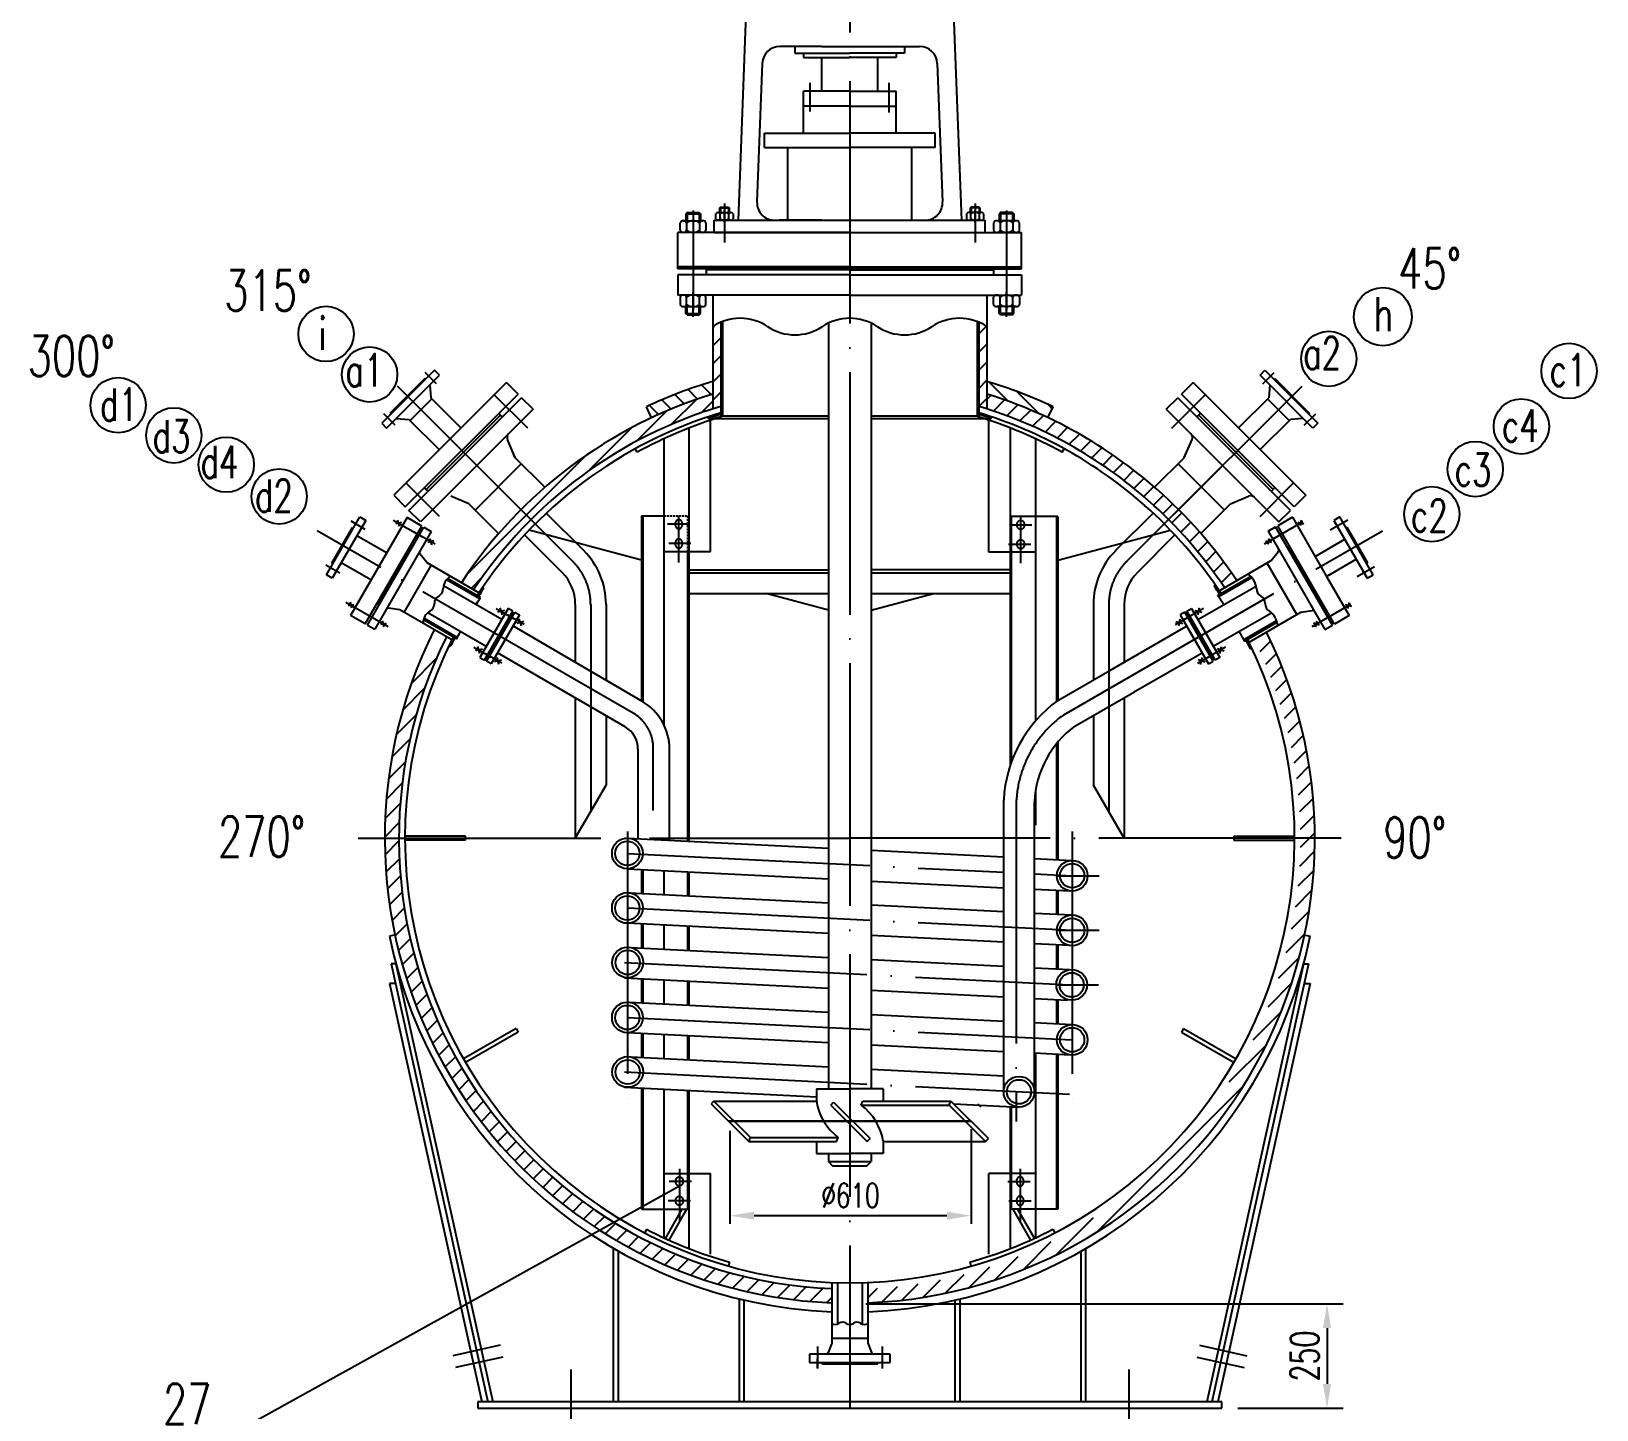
# Model space of a CAD drawing. Extents: x -54047 to 31317, y -2 to 11950.
# Drawn here: x -26199 to -22328, y 5764 to 9174 of the extents above; entities that cross this region are included whole.
import ezdxf

# ---------------------------------------------------------------- set-up
doc = ezdxf.new("R2010")
doc.units = 0
doc.header["$LTSCALE"] = 20
for name, pattern in [('DASHDOT-M', [36, 30, -3, 0, -3]), ('HIDDEN', [0.375, 0.25, -0.125]), ('HIDDEN-M', [7, 5, -2])]:
    doc.linetypes.add(name, pattern=pattern)
doc.layers.get('0').update_dxf_attribs({"linetype": 'CONTINUOUS'})
doc.styles.add('BIAOZHU', font='ROMANS.shx', dxfattribs={"width": 0.7, "bigfont": 'HLFSD.shx'})
doc.styles.add('HZ', font='ROMANS.shx', dxfattribs={"width": 0.7, "height": 60, "bigfont": 'HLFSD.shx'})
doc.styles.add('ROMANS', font='ROMANS', dxfattribs={"width": 0.7, "height": 60})
pattern_1 = [(45, (-37957, 27.11), (-22.45064, 22.45064), [])]
pattern_2 = [(45, (-36814.224, 0), (-22.45064, 22.45064), [])]

msp = doc.modelspace()

# ---------------------------------------------------------------- hatches: boundary and pattern name
at = {"linetype": 'Continuous'}
h = msp.add_hatch(dxfattribs=at)
h.set_pattern_fill('ANSI31', scale=10, style=0)
h.set_pattern_definition(pattern_1)
h.paths.add_polyline_path([(-24494.3, 8454.3, 0.046124), (-24514.3, 8443.6), (-24514.3, 8239.9, -0.004693), (-24494.3, 8246.1)])
h.paths.add_polyline_path([(-23856.3, 8246.1, -0.004693), (-23836.3, 8239.9), (-23836.3, 8443.6, 0.046124), (-23856.3, 8454.3)])
h = msp.add_hatch(dxfattribs=at)
h.set_pattern_fill('ANSI31', scale=10, angle=90, style=0)
h.set_pattern_definition([(135, (-37957, 27.11), (-22.45064, -22.45064), [])])
h.paths.add_polyline_path([(-24678.1, 8245.2), (-24665.3, 8218.1, -0.035248), (-24514.3, 8276.6), (-24514.3, 8308, 0.037209)])
h.paths.add_polyline_path([(-23685.3, 8218.1), (-23672.5, 8245.2, 0.037209), (-23836.3, 8308), (-23836.3, 8276.6, -0.035248)])
h = msp.add_hatch(dxfattribs=at)
h.set_pattern_fill('ANSI31', scale=10, style=0)
h.set_pattern_definition(pattern_2)
h.paths.add_polyline_path([(-24988.4, 7990.9), (-24963.7, 7966.2, -0.119675), (-24514.3, 8239.9), (-24514.3, 8276.6, 0.122134)])
h.paths.add_polyline_path([(-25136, 7809.9), (-25105.6, 7792.4, -0.050433), (-24963.7, 7966.2), (-24988.4, 7990.9, 0.050894)])
h = msp.add_hatch(dxfattribs=at)
h.set_pattern_fill('ANSI31', scale=10, style=0)
h.set_pattern_definition(pattern_2)
h.paths.add_polyline_path([(-23434.7, 8011.2, -0.014722), (-23386.9, 7966.2), (-23362.2, 7990.9, 0.016015), (-23415.9, 8041.3, 0.105912), (-23836.3, 8276.6), (-23836.3, 8239.9, -0.104768)])
h.paths.add_polyline_path([(-23362.2, 7990.9), (-23386.9, 7966.2, -0.048979), (-23248.6, 7797.7), (-23218.2, 7815.3, 0.049485)])
h = msp.add_hatch(dxfattribs=at)
h.set_pattern_fill('ANSI31', scale=10, style=0)
h.set_pattern_definition(pattern_1)
h.paths.add_polyline_path([(-23144.6, 7687.8), (-23175, 7670.3, -0.114891), (-23060.3, 7177.7), (-23025.3, 7177.7, 0.115401)])
h = msp.add_hatch(dxfattribs=at)
h.set_pattern_fill('ANSI31', scale=10, style=0)
h.set_pattern_definition(pattern_1)
h.paths.add_polyline_path([(-24219.8, 6028.6), (-24219.8, 6063.6, -0.402569), (-25290.3, 7177.7), (-25325.3, 7177.7, 0.402922)])
h = msp.add_hatch(dxfattribs=at)
h.set_pattern_fill('ANSI31', scale=10, style=0)
h.set_pattern_definition(pattern_1)
h.paths.add_polyline_path([(-23025.3, 7177.7), (-23060.3, 7177.7, -0.402569), (-24130.8, 6063.6), (-24130.8, 6028.6, 0.402922)])

# ---------------------------------------------------------------- linework, layer by layer
at = {"color": 1, "linetype": 'DASHDOT-M'}
for p, q in [((-24175.4, 11211.2), (-24175.4, 5767.7)), ((-24274.2, 9046.5), (-24274.2, 8975.8)), ((-24078.8, 9046.5), (-24078.8, 8972.9)), ((-24562.8, 8730.9), (-24562.8, 8669.5)), ((-24562.8, 8720.7), (-24562.8, 8484.2)), ((-24485.3, 8748.2), (-24485.3, 8651.4)), ((-24485.3, 8702.2), (-24485.3, 8730.7)), ((-23865.3, 8748.2), (-23865.3, 8651.4)), ((-23865.3, 8702.2), (-23865.3, 8730.7)), ((-23787.8, 8730.9), (-23787.8, 8669.5)), ((-23787.8, 8720.7), (-23787.8, 8484.2)), ((-23787.8, 8680.5), (-23787.8, 8484.2)), ((-24562.8, 8467.5), (-24562.8, 8528.9)), ((-23787.8, 8467.5), (-23787.8, 8528.9)), ((-25197.1, 8302.1), (-25225.4, 8330.4)), ((-23153.8, 8302.1), (-23125.5, 8330.4)), ((-24940.2, 7942.4), (-25294.1, 8296.4)), ((-23410.7, 7942.4), (-23056.8, 8296.4)), ((-24971.7, 8192.3), (-25054.5, 8275.1)), ((-23379.2, 8192.3), (-23296.3, 8275.1)), ((-25299.6, 8199.6), (-25327.9, 8227.9)), ((-23051.2, 8199.6), (-23023, 8227.9)), ((-24860, 7862.4), (-25094.5, 8097)), ((-23490.9, 7862.4), (-23256.4, 8097)), ((-25190.2, 7973.9), (-25273, 8056.7)), ((-23160.7, 7973.9), (-23077.8, 8056.7)), ((-24598.2, 7859.7), (-24598.2, 7975.7)), ((-24711.2, 7487.2), (-25492.7, 7938.4)), ((-25373.8, 7941.9), (-25408.4, 7961.9)), ((-25304.2, 7964.8), (-25232.1, 7923.2)), ((-24570.7, 7954.7), (-24625.7, 7954.7)), ((-23780.1, 7953.1), (-23725.1, 7953.1)), ((-23752.6, 7858), (-23752.6, 7974.1)), ((-23646.1, 7483.3), (-22857.9, 7938.3)), ((-23150.1, 7905.8), (-23053.9, 7961.3)), ((-22987.2, 7940.6), (-22943.9, 7965.6)), ((-25200.9, 7905.2), (-25252.9, 7935.2)), ((-24568.2, 7906.7), (-24623.2, 7906.7)), ((-23782.6, 7905.1), (-23727.6, 7905.1)), ((-25436.3, 7833.6), (-25470.9, 7853.6)), ((-22920.6, 7825.3), (-22877.3, 7850.3)), ((-25421.4, 7761.8), (-25316.5, 7701.3)), ((-25049.8, 7746.1), (-25006.9, 7721.4)), ((-24816.1, 7756.4), (-24816.1, 7243.5)), ((-23534.8, 7756.4), (-23534.8, 7243.5)), ((-23300.8, 7746.1), (-23343.7, 7721.3)), ((-23032.2, 7701.5), (-22936, 7757.1)), ((-24980.8, 7706.2), (-25020.8, 7729.4)), ((-23369.9, 7706.2), (-23329.9, 7729.3)), ((-25104.8, 7650.9), (-25061.9, 7626.1)), ((-25035.7, 7611), (-25075.8, 7634.1)), ((-23314.9, 7611), (-23274.9, 7634.1)), ((-23245.8, 7650.9), (-23288.7, 7626.1)), ((-24661.2, 7246.3), (-24661.2, 7400.6)), ((-23763.5, 7270.2), (-23763.5, 6476.8)), ((-25391, 7177.7), (-24175.3, 7177.7)), ((-24725.3, 7194.8), (-24725.3, 6505.9)), ((-22959.7, 7177.7), (-24175.3, 7177.7)), ((-23625.3, 7194.8), (-23625.3, 6505.9)), ((-24725.3, 7140.3), (-23794.6, 7093.5)), ((-23718.7, 7089.7), (-23625.3, 7085)), ((-23665.3, 7085), (-23558.9, 7085)), ((-24725.3, 7005.3), (-23625.3, 6950)), ((-23665.3, 6950), (-23558.9, 6950)), ((-24732.1, 6870.5), (-23632.1, 6815.1)), ((-23666.5, 6815.1), (-23560.1, 6815.1)), ((-24725.3, 6734.4), (-23625.3, 6679.1)), ((-24732.1, 6599.6), (-23632.1, 6544.3)), ((-23875.3, 6477.7), (-24475.3, 6477.7)), ((-24475.3, 6477.7), (-23875.3, 6477.7)), ((-24596.8, 6359.9), (-24596.8, 6230.1)), ((-23754.1, 6359.9), (-23754.1, 6230.1)), ((-24566.8, 6328.9), (-24621.8, 6328.9)), ((-23784.1, 6328.9), (-23729.1, 6328.9)), ((-24569.3, 6280.9), (-24624.3, 6280.9)), ((-23781.6, 6280.9), (-23726.6, 6280.9)), ((-25039.8, 5923.6), (-25156.9, 5897.7)), ((-23310.8, 5923.6), (-23193.7, 5897.7)), ((-25033.3, 5894.3), (-25150.5, 5868.4)), ((-24255.3, 5920.4), (-24255.3, 5865.7)), ((-24255.3, 5867.1), (-24255.3, 5889.7)), ((-24095.3, 5920.4), (-24095.3, 5865.7)), ((-23317.3, 5894.3), (-23200.1, 5868.4)), ((-24865.3, 5863.7), (-24865.3, 5703.7)), ((-23485.3, 5863.7), (-23485.3, 5703.7))]:
    msp.add_line(p, q, dxfattribs=at)
at = {"color": 4, "linetype": 'Continuous'}
for p, q in [((-24394.6, 10207.6), (-24451.4, 8706.7)), ((-23956, 10207.6), (-23899.2, 8706.7)), ((-24244.5, 9136.7), (-24348.1, 9136.7)), ((-24244.5, 9136.7), (-24330, 9136.7)), ((-24310.9, 9136.7), (-24310.9, 9120)), ((-24244.5, 9136.7), (-24020.6, 9136.7)), ((-24244.5, 9136.7), (-24029.2, 9136.7)), ((-24244.5, 9136.7), (-24002.5, 9136.7)), ((-24106.1, 9136.7), (-24029.2, 9136.7)), ((-24106.1, 9136.7), (-24029.2, 9136.7)), ((-24039.8, 9136.7), (-24039.8, 9120)), ((-24310.9, 9120), (-24175.3, 9120)), ((-24289.6, 9120), (-24289.6, 9109.4)), ((-24289.6, 9109.4), (-24175.3, 9109.4)), ((-24244.5, 9025.7), (-24244.5, 9109.4)), ((-24039.8, 9120), (-24175.3, 9120)), ((-24061, 9109.4), (-24175.3, 9109.4)), ((-24106.1, 9025.7), (-24106.1, 9109.4)), ((-24061, 9120), (-24061, 9109.4)), ((-24391.8, 9094.7), (-24404.8, 8752.1)), ((-23958.8, 9094.7), (-23945.9, 8752.1)), ((-24175.3, 9025.7), (-24289.9, 9025.7)), ((-24289.9, 8921.7), (-24289.9, 9025.7)), ((-24175.3, 9025.7), (-24060.7, 9025.7)), ((-24060.7, 8921.7), (-24060.7, 9025.7)), ((-24175.3, 8988.9), (-24289.9, 8988.9)), ((-24175.3, 8988.9), (-24060.7, 8988.9)), ((-24386.5, 8921.7), (-24175.3, 8921.7)), ((-24386.5, 8886.3), (-24386.5, 8921.7)), ((-23964.1, 8921.7), (-24175.3, 8921.7)), ((-23964.1, 8886.3), (-23964.1, 8921.7)), ((-24386.5, 8886.3), (-24175.3, 8886.3)), ((-24328.8, 8706.7), (-24328.8, 8886.3)), ((-23964.1, 8886.3), (-24175.3, 8886.3)), ((-24021.8, 8706.7), (-24021.8, 8886.3)), ((-24577.8, 8725.5), (-24580.8, 8722.5)), ((-24580.8, 8722.5), (-24580.8, 8705.5)), ((-24580.8, 8722.5), (-24544.8, 8722.5)), ((-24577.8, 8725.5), (-24547.8, 8725.5)), ((-24547.8, 8725.5), (-24544.8, 8722.5)), ((-24544.8, 8722.5), (-24544.8, 8705.5)), ((-24506.5, 8710.4), (-24506.5, 8722.2)), ((-24501.5, 8725.9), (-24469.1, 8725.9)), ((-24495.3, 8739.2), (-24497.3, 8737.2)), ((-24497.3, 8737.2), (-24473.3, 8737.2)), ((-24497.3, 8737.2), (-24497.3, 8725.9)), ((-24495.9, 8710.4), (-24495.9, 8722.2)), ((-24495.3, 8739.2), (-24475.3, 8739.2)), ((-24475.3, 8739.2), (-24473.3, 8737.2)), ((-24474.7, 8710.4), (-24474.7, 8722.2)), ((-24473.3, 8737.2), (-24473.3, 8725.9)), ((-24464.1, 8722.2), (-24464.1, 8710.4)), ((-23886.5, 8722.2), (-23886.5, 8710.4)), ((-23849.1, 8725.9), (-23881.5, 8725.9)), ((-23875.3, 8739.2), (-23877.3, 8737.2)), ((-23877.3, 8737.2), (-23877.3, 8725.9)), ((-23853.3, 8737.2), (-23877.3, 8737.2)), ((-23875.9, 8710.4), (-23875.9, 8722.2)), ((-23855.3, 8739.2), (-23875.3, 8739.2)), ((-23855.3, 8739.2), (-23853.3, 8737.2)), ((-23854.7, 8710.4), (-23854.7, 8722.2)), ((-23853.3, 8737.2), (-23853.3, 8725.9)), ((-23844.1, 8710.4), (-23844.1, 8722.2)), ((-23802.8, 8725.5), (-23805.8, 8722.5)), ((-23769.8, 8722.5), (-23805.8, 8722.5)), ((-23805.8, 8722.5), (-23805.8, 8705.5)), ((-23772.8, 8725.5), (-23802.8, 8725.5)), ((-23772.8, 8725.5), (-23769.8, 8722.5)), ((-23769.8, 8722.5), (-23769.8, 8705.5)), ((-24175.3, 8676.7), (-24600.3, 8676.7)), ((-24600.3, 8586.7), (-24600.3, 8676.7)), ((-24594.7, 8682.2), (-24594.7, 8700)), ((-24587.1, 8705.5), (-24538.5, 8705.5)), ((-24538.5, 8676.7), (-24587.1, 8676.7)), ((-24578.7, 8700), (-24578.7, 8682.2)), ((-24546.9, 8700), (-24546.9, 8682.2)), ((-24530.9, 8700), (-24530.9, 8682.2)), ((-24510.3, 8706.7), (-23840.3, 8706.7)), ((-24510.3, 8676.7), (-24510.3, 8706.7)), ((-24510.3, 8676.7), (-23840.3, 8676.7)), ((-24469.1, 8706.7), (-24501.5, 8706.7)), ((-24244.5, 8706.7), (-24350.2, 8706.7)), ((-24175.3, 8676.7), (-23750.3, 8676.7)), ((-23881.5, 8706.7), (-23849.1, 8706.7)), ((-23840.3, 8676.7), (-23840.3, 8706.7)), ((-23819.7, 8700), (-23819.7, 8682.2)), ((-23763.5, 8705.5), (-23812.1, 8705.5)), ((-23812.1, 8676.7), (-23763.5, 8676.7)), ((-23803.7, 8700), (-23803.7, 8682.2)), ((-23771.9, 8700), (-23771.9, 8682.2)), ((-23755.9, 8682.2), (-23755.9, 8700)), ((-23750.3, 8586.7), (-23750.3, 8676.7)), ((-24175.3, 8591.7), (-24600.3, 8591.7)), ((-24175.3, 8586.7), (-24600.3, 8586.7)), ((-24175.3, 8571.7), (-24600.3, 8571.7)), ((-24600.3, 8571.7), (-24600.3, 8521.7)), ((-24175.3, 8583.7), (-24530.3, 8583.7)), ((-24530.3, 8583.7), (-24530.3, 8571.7)), ((-24525.3, 8586.7), (-24525.3, 8583.7)), ((-24175.3, 8591.7), (-23750.3, 8591.7)), ((-24175.3, 8586.7), (-23750.3, 8586.7)), ((-24175.3, 8583.7), (-23820.3, 8583.7)), ((-24175.3, 8571.7), (-23750.3, 8571.7)), ((-23825.3, 8586.7), (-23825.3, 8583.7)), ((-23820.3, 8583.7), (-23820.3, 8571.7)), ((-23750.3, 8571.7), (-23750.3, 8521.7)), ((-24175.3, 8521.7), (-24600.3, 8521.7)), ((-24538.5, 8521.7), (-24587.1, 8521.7)), ((-24514.3, 8521.7), (-24514.3, 8239.9)), ((-24175.3, 8521.7), (-23750.3, 8521.7)), ((-23836.3, 8521.7), (-23836.3, 8239.9)), ((-23812.1, 8521.7), (-23763.5, 8521.7)), ((-24594.7, 8516.2), (-24594.7, 8498.4)), ((-24587.1, 8492.9), (-24538.5, 8492.9)), ((-24580.8, 8475.9), (-24580.8, 8492.9)), ((-24578.7, 8498.4), (-24578.7, 8516.2)), ((-24546.9, 8498.4), (-24546.9, 8516.2)), ((-24544.8, 8475.9), (-24544.8, 8492.9)), ((-24530.9, 8498.4), (-24530.9, 8516.2)), ((-23819.7, 8498.4), (-23819.7, 8516.2)), ((-23763.5, 8492.9), (-23812.1, 8492.9)), ((-23805.8, 8475.9), (-23805.8, 8492.9)), ((-23803.7, 8498.4), (-23803.7, 8516.2)), ((-23771.9, 8498.4), (-23771.9, 8516.2)), ((-23769.8, 8475.9), (-23769.8, 8492.9)), ((-23755.9, 8516.2), (-23755.9, 8498.4)), ((-24577.8, 8472.9), (-24580.8, 8475.9)), ((-24580.8, 8475.9), (-24544.8, 8475.9)), ((-24577.8, 8472.9), (-24547.8, 8472.9)), ((-24547.8, 8472.9), (-24544.8, 8475.9)), ((-24494.3, 8454.3), (-24494.3, 8222.1)), ((-24490.3, 8455.9), (-24490.3, 8222.1)), ((-24227.8, 8452.2), (-24227.8, 6557.7)), ((-24122.8, 8452.2), (-24122.8, 7167.7)), ((-23860.3, 8455.9), (-23860.3, 8223.3)), ((-23856.3, 8454.3), (-23856.3, 8222.1)), ((-23769.8, 8475.9), (-23805.8, 8475.9)), ((-23802.8, 8472.9), (-23805.8, 8475.9)), ((-23772.8, 8472.9), (-23802.8, 8472.9)), ((-23772.8, 8472.9), (-23769.8, 8475.9)), ((-25202.1, 8335.4), (-25332.9, 8204.5)), ((-25320.8, 8192.5), (-25190, 8323.3)), ((-25190, 8323.3), (-25202.1, 8335.4)), ((-23160.8, 8323.3), (-23148.8, 8335.4)), ((-23030, 8192.5), (-23160.8, 8323.3)), ((-23148.8, 8335.4), (-23018, 8204.5)), ((-25226.4, 8315.2), (-25312.7, 8228.9)), ((-25024.4, 8305.3), (-25303.2, 8026.6)), ((-25224.3, 8313.1), (-25226.4, 8315.2)), ((-25214, 8299.4), (-25211.5, 8267.7)), ((-25024.4, 8305.3), (-24995.8, 8276.7)), ((-23326.4, 8305.3), (-23355, 8276.7)), ((-23326.4, 8305.3), (-23047.7, 8026.6)), ((-23136.9, 8299.4), (-23139.4, 8267.7)), ((-23126.6, 8313.1), (-23124.4, 8315.2)), ((-23124.4, 8315.2), (-23038.2, 8228.9)), ((-25274.5, 7998), (-24995.8, 8276.7)), ((-25265.5, 7988.9), (-24986.9, 8267.6)), ((-25262.3, 8211.1), (-25208.6, 8264.8)), ((-25136.8, 8193), (-25211.5, 8267.7)), ((-24958.3, 8238.9), (-24986.9, 8267.6)), ((-23392.6, 8238.9), (-23364, 8267.6)), ((-23085.4, 7988.9), (-23364, 8267.6)), ((-23076.3, 7998), (-23355, 8276.7)), ((-23214.1, 8193), (-23139.4, 8267.7)), ((-23088.5, 8211.1), (-23142.3, 8264.8)), ((-25312.7, 8228.9), (-25310.6, 8226.8)), ((-25296.9, 8216.5), (-25265.2, 8213.9)), ((-25190.7, 8139.1), (-25265.4, 8213.7)), ((-24958.3, 8238.9), (-25236.9, 7960.3)), ((-25222.6, 8040.9), (-25038.8, 8224.6)), ((-25222.6, 8040.9), (-25038.8, 8224.6)), ((-25043.3, 8229.2), (-25038.7, 8224.7)), ((-25034.2, 8220.2), (-25038.7, 8224.7)), ((-24665.3, 8218.1), (-24678.1, 8245.2)), ((-24524.9, 8216.5), (-24526.1, 8220.3)), ((-24524.9, 8216.5), (-24227.8, 8216.5)), ((-24519.8, 7886.9), (-24519.8, 8211.8)), ((-24227.8, 8222.1), (-24494.3, 8222.1)), ((-23856.3, 8222.1), (-24122.8, 8222.1)), ((-24122.8, 8216.5), (-23825.8, 8216.5)), ((-23831.1, 7885.2), (-23831.1, 8217.4)), ((-23825.8, 8216.5), (-23824.5, 8220.3)), ((-23685.3, 8218.1), (-23672.5, 8245.2)), ((-23392.6, 8238.9), (-23114, 7960.3)), ((-23316.7, 8220.2), (-23312.1, 8224.7)), ((-23307.6, 8229.2), (-23312.1, 8224.7)), ((-23128.3, 8040.9), (-23312, 8224.6)), ((-23128.3, 8040.9), (-23312, 8224.6)), ((-23160.2, 8139.1), (-23085.5, 8213.7)), ((-23054, 8216.5), (-23085.7, 8213.9)), ((-23038.2, 8228.9), (-23040.3, 8226.8)), ((-25332.9, 8204.5), (-25320.8, 8192.5)), ((-24572.9, 7170.6), (-24572.9, 8192.6)), ((-23778, 7360), (-23778, 8193.1)), ((-23018, 8204.5), (-23030, 8192.5)), ((-25002.7, 8119.3), (-25021.9, 8164)), ((-25002.7, 8119.2), (-25021.9, 8164)), ((-24635, 8166), (-24635, 7458.2)), ((-23715.9, 8166), (-23715.9, 7468.3)), ((-23348.2, 8119.3), (-23329, 8164)), ((-23348.2, 8119.2), (-23329, 8164)), ((-25102.1, 7989.7), (-24987.6, 8104.1)), ((-24929.4, 8046), (-25002.6, 8119.2)), ((-23421.4, 8046.1), (-23348.3, 8119.2)), ((-23248.8, 7989.7), (-23363.3, 8104.1)), ((-25303.2, 8026.6), (-25274.5, 7998)), ((-25227.1, 8045.4), (-25222.6, 8040.9)), ((-25218.1, 8036.4), (-25222.6, 8040.9)), ((-25117.2, 8004.7), (-25161.9, 8023.9)), ((-23233.7, 8004.7), (-23189, 8023.9)), ((-23132.8, 8036.4), (-23128.3, 8040.9)), ((-23123.8, 8045.4), (-23128.3, 8040.9)), ((-23047.7, 8026.6), (-23076.3, 7998)), ((-25236.9, 7960.3), (-25265.5, 7988.9)), ((-25043.9, 7931.4), (-25117.2, 8004.7)), ((-24833.1, 7889.3), (-24925.9, 7982.1)), ((-24690.1, 7975.7), (-24690.1, 7517.4)), ((-24687.1, 7975.7), (-24687.1, 7515.6)), ((-23517.8, 7889.3), (-23425, 7982.1)), ((-23306.9, 7931.6), (-23233.7, 8004.7)), ((-23114, 7960.3), (-23085.4, 7988.9)), ((-25469.7, 7829.8), (-25387.2, 7972.7)), ((-25456.5, 7858.6), (-25405.5, 7946.9)), ((-25372.5, 7964.2), (-25455, 7821.3)), ((-25270.3, 7971.2), (-25410, 7729.2)), ((-25405.5, 7946.9), (-25402.9, 7945.4)), ((-25387.2, 7972.7), (-25372.5, 7964.2)), ((-25373.6, 7708.2), (-25233.9, 7950.2)), ((-25368.4, 7705.2), (-25228.7, 7947.2)), ((-25210.5, 7936.7), (-25350.2, 7694.7)), ((-25284, 7959.3), (-25298.5, 7955.4)), ((-25291.2, 7957.3), (-25293.2, 7964.5)), ((-25291.2, 7957.3), (-25289.3, 7950.2)), ((-25233.9, 7950.2), (-25270.3, 7971.2)), ((-25228.7, 7947.2), (-25210.5, 7936.7)), ((-24690.1, 7865.6), (-24968.2, 7940.2)), ((-23775, 7368.4), (-23775, 7974.1)), ((-23663.8, 7974.1), (-23663.8, 7516.5)), ((-23660.8, 7974.1), (-23660.8, 7518.7)), ((-23660.8, 7865.6), (-23382.4, 7940.2)), ((-23140.5, 7937.3), (-23122.3, 7947.8)), ((-23140.5, 7937.3), (-23000.1, 7694.1)), ((-22981.9, 7704.6), (-23122.3, 7947.8)), ((-23080.7, 7971.8), (-23117.1, 7950.8)), ((-22976.7, 7707.6), (-23117.1, 7950.8)), ((-23080.7, 7971.8), (-22996.3, 7825.5)), ((-23067, 7959.9), (-23052.5, 7956)), ((-23059.8, 7958), (-23061.7, 7950.8)), ((-23059.8, 7958), (-23057.8, 7965.1)), ((-22963.4, 7972.7), (-22978.2, 7964.2)), ((-22978.2, 7964.2), (-22895.7, 7821.3)), ((-22880.9, 7829.8), (-22963.4, 7972.7)), ((-22945.1, 7946.9), (-22947.7, 7945.4)), ((-22894.1, 7858.5), (-22945.1, 7946.9)), ((-25320.9, 7883.6), (-25394.5, 7926.1)), ((-25341.6, 7757.6), (-25260.6, 7897.9)), ((-25341.6, 7757.6), (-25260.6, 7897.9)), ((-25260.6, 7897.9), (-25263.2, 7899.4)), ((-25260.6, 7897.9), (-25258, 7896.4)), ((-25204.1, 7913.2), (-25218.6, 7909.2)), ((-25211.4, 7911.2), (-25213.3, 7918.4)), ((-25211.4, 7911.2), (-25209.4, 7904)), ((-24886.9, 7835.6), (-24979.7, 7928.3)), ((-23464, 7835.6), (-23371.2, 7928.3)), ((-23146.9, 7913.8), (-23132.4, 7909.9)), ((-23139.6, 7911.8), (-23141.6, 7904.7)), ((-23139.6, 7911.8), (-23137.7, 7919)), ((-23090, 7897.9), (-23092.6, 7896.4)), ((-23090, 7897.9), (-23087.4, 7899.4)), ((-23009, 7757.6), (-23090, 7897.9)), ((-23009, 7757.6), (-23090, 7897.9)), ((-23024.8, 7874.9), (-22951.2, 7917.4)), ((-25359.4, 7816.9), (-25433, 7859.4)), ((-25220.8, 7858.9), (-25238.3, 7881.1)), ((-25092.6, 7784.8), (-25220.8, 7858.9)), ((-24635, 7886.9), (-24519.8, 7886.9)), ((-24575.9, 7170.8), (-24575.9, 7886.9)), ((-23715.9, 7885.2), (-23831.1, 7885.2)), ((-23261.6, 7790.2), (-23133.1, 7864.5)), ((-23133.1, 7864.5), (-23115.6, 7886.7)), ((-22996.3, 7825.5), (-22922.7, 7868)), ((-25455, 7821.3), (-25469.7, 7829.8)), ((-25453.9, 7857.1), (-25456.5, 7858.6)), ((-25277.5, 7736.6), (-25210.4, 7852.9)), ((-25088.9, 7773.5), (-25169.9, 7820.3)), ((-24572.9, 7834.2), (-24575.9, 7835)), ((-24572.9, 7842.2), (-24227.8, 7842.2)), ((-24572.9, 7834.2), (-24227.8, 7834.2)), ((-23778, 7842.2), (-24123.1, 7842.2)), ((-24122.8, 7834.2), (-23778, 7834.2)), ((-23265, 7779), (-23183.9, 7825.9)), ((-23262.9, 7775.7), (-23181.2, 7822.8)), ((-23069.9, 7731), (-23143.5, 7858.5)), ((-22996.3, 7825.5), (-22940.3, 7728.6)), ((-22896.7, 7857), (-22894.1, 7858.5)), ((-22895.7, 7821.3), (-22880.9, 7829.8)), ((-25035.9, 7719.1), (-25179.9, 7802.2)), ((-25091, 7770.1), (-25172.6, 7817.2)), ((-25079.9, 7796.4), (-25084, 7799.2)), ((-24575.9, 7783.1), (-24227.8, 7783.1)), ((-24227.8, 7741.8), (-24382, 7783.1)), ((-24122.8, 7741.8), (-23968.6, 7783.1)), ((-24122.8, 7783.1), (-23778, 7783.1)), ((-23314.4, 7718.6), (-23170.7, 7801.6)), ((-23274, 7802), (-23269.8, 7804.8)), ((-25408.4, 7754.4), (-25415.6, 7752.5)), ((-25406.5, 7747.1), (-25410.3, 7761.6)), ((-25408.4, 7754.4), (-25401.2, 7756.2)), ((-25339, 7756.1), (-25344.2, 7759.1)), ((-25287.9, 7742.6), (-25315.9, 7746.6)), ((-25159.7, 7668.6), (-25287.9, 7742.6)), ((-25020.2, 7746.3), (-25090.2, 7625.1)), ((-25037.6, 7739.1), (-25039.9, 7747.7)), ((-25008.9, 7739.8), (-25020.2, 7746.3)), ((-24854.1, 7756.4), (-24854.1, 7613.1)), ((-24778.1, 7756.4), (-24778.1, 7568.8)), ((-23572.8, 7756.4), (-23572.8, 7569.5)), ((-23496.8, 7756.4), (-23496.8, 7613.3)), ((-23341.7, 7739.8), (-23330.4, 7746.3)), ((-23330.4, 7746.3), (-23260.4, 7625.1)), ((-23313, 7739.1), (-23310.7, 7747.7)), ((-23011.6, 7756.1), (-23006.4, 7759.1)), ((-22941.8, 7753.7), (-22949, 7755.6)), ((-22943.7, 7746.5), (-22939.9, 7761)), ((-22941.8, 7753.7), (-22934.6, 7751.8)), ((-25373.6, 7708.2), (-25410, 7729.2)), ((-25368.4, 7705.2), (-25350.2, 7694.7)), ((-25328.6, 7708.2), (-25335.8, 7706.3)), ((-25326.7, 7701), (-25330.5, 7715.5)), ((-25328.6, 7708.2), (-25321.4, 7710.1)), ((-25148, 7671), (-25229.6, 7718.1)), ((-25146.1, 7674.6), (-25228.4, 7722.1)), ((-25074.4, 7652.4), (-25219, 7735.8)), ((-25078.9, 7618.6), (-25008.9, 7739.8)), ((-25073.7, 7615.6), (-25003.7, 7736.8)), ((-25063.8, 7638.8), (-25018.8, 7716.7)), ((-25063.8, 7638.8), (-25018.8, 7716.7)), ((-24992.5, 7730.3), (-25062.5, 7609.1)), ((-25028.9, 7741.4), (-25046.3, 7736.7)), ((-25037.6, 7739.1), (-25035.3, 7730.5)), ((-25018.8, 7716.7), (-25021.4, 7718.2)), ((-25018.8, 7716.7), (-25016.2, 7715.2)), ((-25003.7, 7736.8), (-24992.5, 7730.3)), ((-24981.6, 7714.1), (-24999, 7709.4)), ((-24990.3, 7711.7), (-24992.6, 7720.4)), ((-24990.3, 7711.7), (-24988, 7703.1)), ((-23369, 7714.1), (-23351.6, 7709.4)), ((-23360.3, 7711.7), (-23362.6, 7703.1)), ((-23360.3, 7711.7), (-23358, 7720.4)), ((-23346.9, 7736.8), (-23358.2, 7730.3)), ((-23358.2, 7730.3), (-23288.2, 7609.1)), ((-23276.9, 7615.6), (-23346.9, 7736.8)), ((-23271.7, 7618.6), (-23341.7, 7739.8)), ((-23331.8, 7716.7), (-23334.4, 7715.2)), ((-23331.8, 7716.7), (-23329.2, 7718.2)), ((-23286.8, 7638.7), (-23331.8, 7716.7)), ((-23286.8, 7638.7), (-23331.8, 7716.7)), ((-23321.7, 7741.4), (-23304.3, 7736.7)), ((-23313, 7739.1), (-23315.3, 7730.4)), ((-23276.4, 7652.8), (-23132.7, 7735.8)), ((-23201.3, 7669), (-23119.6, 7716.1)), ((-23199.4, 7665.4), (-23118.3, 7712.2)), ((-23188, 7662.7), (-23059.5, 7737)), ((-23059.5, 7737), (-23031.5, 7741)), ((-23021.7, 7707.6), (-23028.9, 7709.5)), ((-23023.6, 7700.3), (-23019.8, 7714.8)), ((-23021.7, 7707.6), (-23014.5, 7705.7)), ((-23000.1, 7694.1), (-22981.9, 7704.6)), ((-22940.3, 7728.6), (-22976.7, 7707.6)), ((-24689.6, 7517.1), (-25008.2, 7703.1)), ((-23532.3, 7592.8), (-23342.2, 7702.6)), ((-25163.4, 7651.7), (-25167.9, 7653.9)), ((-25092.6, 7643.8), (-25101.2, 7641.5)), ((-25090.3, 7635.1), (-25094.9, 7652.5)), ((-25092.6, 7643.8), (-25084, 7646.1)), ((-25066.4, 7640.3), (-25063.8, 7638.8)), ((-25061.2, 7637.3), (-25063.8, 7638.8)), ((-24731.1, 7453.5), (-25046.7, 7636.4)), ((-23473.8, 7538.8), (-23304.2, 7636.8)), ((-23289.4, 7637.2), (-23286.8, 7638.7)), ((-23284.2, 7640.2), (-23286.8, 7638.7)), ((-23258, 7643.8), (-23266.7, 7646.1)), ((-23260.4, 7635.1), (-23255.7, 7652.5)), ((-23258, 7643.8), (-23249.4, 7641.5)), ((-23184, 7646.1), (-23179.5, 7648.3)), ((-25090.2, 7625.1), (-25078.9, 7618.6)), ((-25062.5, 7609.1), (-25073.7, 7615.6)), ((-25045.3, 7616.5), (-25053.9, 7614.2)), ((-25042.9, 7607.8), (-25047.6, 7625.2)), ((-25045.3, 7616.5), (-25036.7, 7618.9)), ((-23660.8, 7518.7), (-23532.3, 7592.8)), ((-23305.4, 7616.5), (-23314, 7618.8)), ((-23307.7, 7607.8), (-23303, 7625.2)), ((-23305.4, 7616.5), (-23296.7, 7614.2)), ((-23288.2, 7609.1), (-23276.9, 7615.6)), ((-23260.4, 7625.1), (-23271.7, 7618.6)), ((-24854.1, 7524.8), (-24854.1, 7177.7)), ((-23618.8, 7455.2), (-23471.4, 7540.2)), ((-23496.8, 7525.6), (-23496.8, 7177.7)), ((-24778.1, 7480.7), (-24778.1, 7309.3)), ((-23572.8, 7481.7), (-23572.8, 7309.3)), ((-24699.1, 7398.1), (-24699.1, 7177)), ((-24621.1, 7173.1), (-24621.1, 7397.9)), ((-23663.8, 7411.8), (-23663.8, 7124.9)), ((-23660.8, 7415.4), (-23660.8, 7124.8)), ((-24854.1, 7177.7), (-24778.1, 7309.3)), ((-23715.9, 7294.9), (-23715.9, 7210.2)), ((-23496.8, 7177.7), (-23572.8, 7309.3)), ((-23794.6, 7131.5), (-23794.6, 7272.8)), ((-23718.7, 7127.7), (-23718.7, 7268.2)), ((-25125.4, 7182.8), (-25275.4, 7182.8)), ((-25125.4, 7172.8), (-25275.4, 7172.8)), ((-25125.4, 7172.8), (-25125.4, 7182.8)), ((-24725.3, 7178.3), (-24227.8, 7153.3)), ((-24122.8, 7167.7), (-24122.8, 6557.7)), ((-23225.2, 7182.8), (-23225.2, 7172.8)), ((-23225.2, 7182.8), (-23075.2, 7182.8)), ((-23225.2, 7172.8), (-23075.2, 7172.8)), ((-24122.8, 7148), (-23794.6, 7131.5)), ((-23794.6, 6723.9), (-23794.6, 7131.5)), ((-23718.7, 7127.7), (-23625.3, 7123)), ((-23718.7, 6728.5), (-23718.7, 7127.7)), ((-24725.3, 7102.3), (-24227.8, 7077.3)), ((-24690.1, 7100.5), (-24690.1, 7041.5)), ((-24687.1, 7100.4), (-24687.1, 7041.3)), ((-24635, 7097.8), (-24635, 7038.7)), ((-24575.9, 7035.7), (-24575.9, 7094.8)), ((-24572.9, 7035.6), (-24572.9, 7094.6)), ((-24122.8, 7072), (-23794.6, 7055.5)), ((-23718.7, 7051.7), (-23630, 7047.3)), ((-23663.8, 7049), (-23663.8, 6989.9)), ((-23660.8, 7048.8), (-23660.8, 6989.8)), ((-24720.7, 7043), (-24227.8, 7018.3)), ((-24122.8, 7013), (-23794.6, 6996.5)), ((-23718.7, 6992.7), (-23625.3, 6988)), ((-25302.1, 6937.8), (-25313.9, 6935.4)), ((-24227.8, 6942.3), (-24725.3, 6967.3)), ((-24690.1, 6965.5), (-24690.1, 6906.4)), ((-24687.1, 6965.4), (-24687.1, 6906.2)), ((-24635, 6962.8), (-24635, 6903.6)), ((-24575.9, 6900.6), (-24575.9, 6959.8)), ((-24572.9, 6900.5), (-24572.9, 6959.6)), ((-23794.6, 6920.5), (-24122.8, 6937)), ((-23048.5, 6937.8), (-23036.8, 6935.4)), ((-24732.1, 6908.5), (-24227.8, 6883.1)), ((-23630, 6912.3), (-23718.7, 6916.7)), ((-23663.8, 6914), (-23663.8, 6854.7)), ((-23660.8, 6913.8), (-23660.8, 6854.6)), ((-25309.7, 6867), (-25070.3, 5783.7)), ((-25297.7, 6867), (-25309.7, 6867)), ((-25297.7, 6867), (-25058.3, 5783.7)), ((-24122.8, 6877.8), (-23794.6, 6861.3)), ((-23718.7, 6857.5), (-23632.1, 6853.1)), ((-23052.9, 6867), (-23292.3, 5783.7)), ((-23040.9, 6867), (-23280.3, 5783.7)), ((-23052.9, 6867), (-23040.9, 6867)), ((-25313.9, 6818.1), (-25085.3, 5783.7)), ((-25298.9, 6818.1), (-25313.9, 6818.1)), ((-24732.1, 6832.5), (-24227.8, 6807.1)), ((-24690.1, 6830.4), (-24690.1, 6770.6)), ((-24687.1, 6830.2), (-24687.1, 6770.4)), ((-24635, 6827.6), (-24635, 6767.8)), ((-24575.9, 6764.9), (-24575.9, 6824.6)), ((-24572.9, 6764.7), (-24572.9, 6824.5)), ((-23036.7, 6818.1), (-23265.3, 5783.7)), ((-23051.7, 6818.1), (-23036.7, 6818.1)), ((-24122.8, 6801.9), (-23794.6, 6785.4)), ((-23718.7, 6781.6), (-23636.7, 6777.4)), ((-23663.8, 6778.8), (-23663.8, 6719)), ((-23660.8, 6778.6), (-23660.8, 6718.9)), ((-24720.7, 6772.1), (-24227.8, 6747.4)), ((-24122.8, 6742.1), (-23794.6, 6725.6)), ((-25000.6, 6707.1), (-25130.5, 6632.1)), ((-24995.6, 6698.4), (-25125.5, 6623.4)), ((-25000.6, 6707.1), (-24995.6, 6698.4)), ((-23794.6, 6552.4), (-23794.6, 6723.9)), ((-23718.7, 6548.6), (-23718.7, 6728.5)), ((-23718.7, 6721.8), (-23625.3, 6717.1)), ((-23350, 6707.1), (-23355, 6698.4)), ((-23355, 6698.4), (-23225.1, 6623.4)), ((-23350, 6707.1), (-23220.1, 6632.1)), ((-24227.8, 6671.4), (-24725.3, 6696.4)), ((-24690.1, 6694.6), (-24690.1, 6635.5)), ((-24687.1, 6694.5), (-24687.1, 6635.3)), ((-24635, 6691.9), (-24635, 6632.7)), ((-24575.9, 6629.7), (-24575.9, 6688.9)), ((-24572.9, 6629.6), (-24572.9, 6688.8)), ((-23794.6, 6649.6), (-24122.8, 6666.1)), ((-24732.1, 6637.6), (-24227.8, 6612.2)), ((-23630, 6641.4), (-23718.7, 6645.8)), ((-23715.9, 6645.7), (-23715.9, 6189.4)), ((-23663.8, 6643.1), (-23663.8, 6583.9)), ((-23660.8, 6642.9), (-23660.8, 6583.7)), ((-24122.8, 6606.9), (-23794.6, 6590.4)), ((-23663.8, 6583.9), (-23663.8, 6454.6)), ((-23660.8, 6583.7), (-23660.8, 6456.3)), ((-24732.1, 6561.6), (-24257.8, 6537.8)), ((-24690.1, 6559.5), (-24690.1, 6456.3)), ((-24687.1, 6559.3), (-24687.1, 6454.5)), ((-24635, 6556.7), (-24635, 6424.2)), ((-24575.9, 6405.3), (-24575.9, 6553.7)), ((-24572.9, 6405.3), (-24572.9, 6553.6)), ((-24257.8, 6557.7), (-24175.3, 6557.7)), ((-24257.8, 6557.7), (-24257.8, 6527.1)), ((-24092.8, 6557.7), (-24175.3, 6557.7)), ((-24092.8, 6557.7), (-24092.8, 6527.7)), ((-24511.2, 6527.7), (-24518.2, 6520.6)), ((-24518.2, 6520.6), (-24425.3, 6427.7)), ((-24511.2, 6527.7), (-24421.2, 6437.7)), ((-24511.2, 6527.7), (-24257.8, 6527.7)), ((-24222.3, 6517.5), (-24215.3, 6524.6)), ((-24222.3, 6517.5), (-24132.3, 6427.5)), ((-24215.3, 6524.6), (-24125.3, 6434.6)), ((-24146.9, 6517.7), (-24142.8, 6527.7)), ((-24146.9, 6517.7), (-23929.5, 6517.7)), ((-24142.8, 6527.7), (-23925.3, 6527.7)), ((-23929.5, 6517.7), (-23925.3, 6527.7)), ((-23929.5, 6517.7), (-23839.5, 6427.7)), ((-23925.3, 6527.7), (-23832.4, 6434.8)), ((-23918.3, 6520.7), (-23756.3, 6512.5)), ((-23859.1, 6519.9), (-23851.2, 6513.7)), ((-23778, 6162.8), (-23778, 6513.6)), ((-23775, 6260.1), (-23775, 6513.5)), ((-24690.1, 6456.3), (-24690.1, 6260.1)), ((-24687.1, 6456.1), (-24687.1, 6260.1)), ((-24635, 6453.1), (-24635, 6189.4)), ((-24575.9, 6260.1), (-24575.9, 6449.7)), ((-24572.9, 6162.8), (-24572.9, 6449.5)), ((-24425.3, 6427.7), (-24421.2, 6437.7)), ((-24425.3, 6427.7), (-24207.8, 6427.7)), ((-24421.2, 6437.7), (-24203.7, 6437.7)), ((-24257.8, 6427.7), (-24257.8, 6397.7)), ((-24207.8, 6427.7), (-24203.7, 6437.7)), ((-24132.3, 6427.5), (-24125.3, 6434.6)), ((-24092.8, 6427.7), (-23839.5, 6427.7)), ((-24092.8, 6427.7), (-24092.8, 6397.7)), ((-23839.5, 6427.7), (-23832.4, 6434.8)), ((-23663.8, 6456.1), (-23663.8, 6260.1)), ((-23660.8, 6456.3), (-23660.8, 6260.1)), ((-24257.8, 6397.7), (-24175.3, 6397.7)), ((-24227.8, 6397.7), (-24227.8, 6377.7)), ((-24092.8, 6397.7), (-24175.3, 6397.7)), ((-24122.8, 6397.7), (-24122.8, 6377.7)), ((-24227.8, 6377.7), (-24122.8, 6377.7)), ((-24227.8, 6377.7), (-24217.8, 6367.7)), ((-24217.8, 6367.7), (-24132.8, 6367.7)), ((-24132.8, 6367.7), (-24122.8, 6377.7)), ((-24635, 6348.7), (-24635, 6218.4)), ((-24572.9, 6183.7), (-24572.9, 6348.7)), ((-24572.9, 6183.7), (-24572.9, 6348.7)), ((-24519.8, 6149.2), (-24519.8, 6348.7)), ((-23831.1, 6149.2), (-23831.1, 6348.7)), ((-23778, 6183.7), (-23778, 6348.7)), ((-23778, 6183.7), (-23778, 6348.7)), ((-23715.9, 6348.7), (-23715.9, 6218.4)), ((-24590.4, 6260.1), (-24632, 6188)), ((-24578.9, 6260.1), (-24622.9, 6183.8)), ((-23772, 6260.1), (-23728, 6183.8)), ((-23760.5, 6260.1), (-23718.8, 6188)), ((-24759.3, 5783.7), (-24759.3, 6163.1)), ((-24747.3, 5783.7), (-24747.3, 6156.2)), ((-23603.3, 5783.7), (-23603.3, 6156.2)), ((-23591.3, 5783.7), (-23591.3, 6163.1)), ((-24472.8, 6129.1), (-24474.9, 6120.9)), ((-23878.1, 6129.1), (-23876, 6120.9)), ((-24219.8, 6077.7), (-24219.8, 5928.7)), ((-24205.9, 6077.7), (-24205.9, 5975.4)), ((-24144.7, 6077.7), (-24144.7, 5975.4)), ((-24130.8, 6077.7), (-24130.8, 5928.7)), ((-24448.3, 5783.7), (-24448.3, 6038.2)), ((-24436.3, 5783.7), (-24436.3, 6035.4)), ((-23914.3, 5783.7), (-23914.3, 6035.4)), ((-23902.3, 5783.7), (-23902.3, 6038.2)), ((-24219.8, 5928.7), (-24228.8, 5905.5)), ((-24219.8, 5940.7), (-24130.8, 5940.7)), ((-24130.8, 5928.7), (-24121.8, 5905.5)), ((-24075.3, 5901.7), (-24275.3, 5901.7)), ((-24275.3, 5901.7), (-24275.3, 5880.7)), ((-24075.3, 5880.7), (-24075.3, 5901.7)), ((-24275.3, 5880.7), (-24075.3, 5880.7)), ((-24244.3, 5877.7), (-24106.3, 5877.7)), ((-23255.3, 5783.7), (-25095.3, 5783.7)), ((-25095.3, 5783.7), (-25095.3, 5767.7)), ((-23255.3, 5767.7), (-23255.3, 5783.7)), ((-25095.3, 5767.7), (-23255.3, 5767.7))]:
    msp.add_line(p, q, dxfattribs=at)
at = {"color": 7, "linetype": 'Continuous'}
for p, q in [((-24577.8, 8725.5), (-24577.8, 8705.5)), ((-24547.8, 8725.5), (-24547.8, 8705.5)), ((-24495.3, 8739.2), (-24495.3, 8725.9)), ((-24475.3, 8739.2), (-24475.3, 8725.9)), ((-23875.3, 8739.2), (-23875.3, 8725.9)), ((-23855.3, 8739.2), (-23855.3, 8725.9)), ((-23802.8, 8725.5), (-23802.8, 8705.5)), ((-23772.8, 8725.5), (-23772.8, 8705.5)), ((-24577.8, 8472.9), (-24577.8, 8492.9)), ((-24547.8, 8472.9), (-24547.8, 8492.9)), ((-23802.8, 8472.9), (-23802.8, 8492.9)), ((-23772.8, 8472.9), (-23772.8, 8492.9)), ((-24505.6, 8216.5), (-24508.6, 8226)), ((-24700.9, 8132.6), (-24705.7, 8141.4)), ((-23650, 8132.6), (-23645.2, 8141.4)), ((-25259.6, 7560.9), (-25197.6, 7622.9)), ((-25280.7, 7494.8), (-25226.7, 7548.8)), ((-25296.3, 7434.4), (-25247.7, 7482.9)), ((-25307.7, 7378), (-25263.1, 7422.7)), ((-25315.8, 7325), (-25274.2, 7366.7)), ((-25321.2, 7274.7), (-25281.9, 7314)), ((-25324.3, 7226.8), (-25287, 7264.1)), ((-25325.3, 7180.8), (-25289.6, 7216.5)), ((-24471.8, 6454.2), (-24471.8, 6224.1)), ((-23875.3, 6457.7), (-23875.3, 6224.1)), ((-24596.6, 6317.4), (-25710.3, 5699.3)), ((-24411.8, 6244.1), (-23935.3, 6244.1)), ((-24135.3, 6025.8), (-22955.1, 6025.8)), ((-22995.1, 5965.8), (-22995.1, 5827.7)), ((-23215.3, 5767.7), (-22955.1, 5767.7))]:
    msp.add_line(p, q, dxfattribs=at)
at = {"color": 4, "linetype": 'DASHDOT-M'}
for p, q in [((-24690.1, 7975.7), (-24635, 7975.7)), ((-23660.8, 7974.1), (-23778, 7974.1)), ((-24635, 6348.7), (-24519.8, 6348.7)), ((-23715.9, 6348.7), (-23831.1, 6348.7)), ((-24690.1, 6260.1), (-24572.9, 6260.1)), ((-23660.8, 6260.1), (-23778, 6260.1)), ((-24677.7, 6210.4), (-24682.3, 6201.5)), ((-23673.2, 6210.4), (-23668.6, 6201.5))]:
    msp.add_line(p, q, dxfattribs=at)
at = {"color": 4, "linetype": 'HIDDEN'}
for p, q in [((-24635, 7975.7), (-24572.9, 7975.7)), ((-24575.9, 7886.9), (-24575.9, 7975.7))]:
    msp.add_line(p, q, dxfattribs=at)
at = {"color": 6, "linetype": 'HIDDEN-M'}
for p, q in [((-24244.3, 5880.7), (-24244.3, 5877.7)), ((-24244.3, 5877.7), (-24106.3, 5877.7)), ((-24106.3, 5877.7), (-24106.3, 5880.7))]:
    msp.add_line(p, q, dxfattribs=at)
at = {"color": 4, "linetype": 'Continuous'}
for centre, radius in [((-22857, 8468.1), 71.8), ((-25470.5, 8425.4), 68.4), ((-22990.7, 8363.8), 68.4), ((-22396.6, 8333.9), 68.4), ((-25362.8, 8325), 68.4), ((-25984.7, 8249.1), 68.4), ((-22514.4, 8196.5), 68.4), ((-25847.1, 8174.5), 68.4), ((-25717.3, 8102), 68.4), ((-22628.4, 8091.1), 68.4), ((-25586.4, 8023.4), 68.4), ((-22736, 7979.4), 68.4), ((-24725.3, 7140.3), 38), ((-24725.3, 7140.3), 30), ((-23625.3, 7085), 38), ((-23625.3, 7085), 30), ((-24725.3, 7005.3), 38), ((-24725.3, 7005.3), 30), ((-23625.3, 6950), 38), ((-23625.3, 6950), 30), ((-24724.6, 6870.5), 38), ((-24724.6, 6870.5), 30), ((-23626.5, 6815.1), 38), ((-23626.5, 6815.1), 30), ((-24725.3, 6734.4), 38), ((-24725.3, 6734.4), 30), ((-23625.3, 6679.1), 38), ((-23625.3, 6679.1), 30), ((-24724.6, 6599.6), 38), ((-24724.6, 6599.6), 30), ((-23756.7, 6550.5), 38), ((-23756.7, 6550.5), 30)]:
    msp.add_circle(centre, radius, dxfattribs=at)
for centre, radius, start, end in [((-24348.1, 9093), 43.7, 90, 177.8341), ((-24002.5, 9093), 43.7, 2.1659, 90), ((-24361.1, 8750.4), 43.7, 177.8341, 270), ((-23989.5, 8750.4), 43.7, 270, 2.1659), ((-24501.2, 8720.2), 5.68, 20.6783, 159.3217), ((-24501.2, 8712.4), 5.68, 200.6783, 339.3217), ((-24485.3, 8708.7), 17.2, 51.9181, 128.0819), ((-24485.3, 8723.9), 17.2, 231.9181, 308.0819), ((-24469.4, 8720.2), 5.68, 20.6783, 159.3217), ((-24469.4, 8712.4), 5.68, 200.6783, 339.3217), ((-23881.2, 8720.2), 5.68, 20.6783, 159.3217), ((-23881.2, 8712.4), 5.68, 200.6783, 339.3217), ((-23865.3, 8708.7), 17.2, 51.9181, 128.0819), ((-23865.3, 8723.9), 17.2, 231.9181, 308.0819), ((-23849.4, 8720.2), 5.68, 20.6783, 159.3217), ((-23849.4, 8712.4), 5.68, 200.6783, 339.3217), ((-24586.7, 8697), 8.51, 20.6783, 159.3217), ((-24586.7, 8685.2), 8.51, 200.6783, 339.3217), ((-24562.8, 8679.7), 25.8, 51.9181, 128.0819), ((-24562.8, 8702.5), 25.8, 231.9181, 308.0819), ((-24538.9, 8697), 8.51, 20.6783, 159.3217), ((-24538.9, 8685.2), 8.51, 200.6783, 339.3217), ((-23811.7, 8697), 8.51, 20.6783, 159.3217), ((-23811.7, 8685.2), 8.51, 200.6783, 339.3217), ((-23787.8, 8679.7), 25.8, 51.9181, 128.0819), ((-23787.8, 8702.5), 25.8, 231.9181, 308.0819), ((-23763.9, 8697), 8.51, 20.6783, 159.3217), ((-23763.9, 8685.2), 8.51, 200.6783, 339.3217), ((-24586.7, 8513.2), 8.51, 20.6783, 159.3217), ((-24562.8, 8495.9), 25.8, 51.9181, 128.0819), ((-24538.9, 8513.2), 8.51, 20.6783, 159.3217), ((-23811.7, 8513.2), 8.51, 20.6783, 159.3217), ((-23787.8, 8495.9), 25.8, 51.9181, 128.0819), ((-23763.9, 8513.2), 8.51, 20.6783, 159.3217), ((-24586.7, 8501.4), 8.51, 200.6783, 339.3217), ((-24562.8, 8518.7), 25.8, 231.9181, 308.0819), ((-24538.9, 8501.4), 8.51, 200.6783, 339.3217), ((-23811.7, 8501.4), 8.51, 200.6783, 339.3217), ((-23787.8, 8518.7), 25.8, 231.9181, 308.0819), ((-23763.9, 8501.4), 8.51, 200.6783, 339.3217), ((-24175.3, 7177.7), 1180, 106.6957, 115.2195), ((-24175.3, 7177.7), 1180, 64.7805, 73.3043), ((-24175.3, 7177.7), 1150, 107.1445, 146.6516), ((-24175.3, 7177.7), 1115, 106.6245, 146.5464), ((-24175.3, 7177.7), 1115, 48.3761, 73.3755), ((-24175.3, 7177.7), 1150, 48.6725, 72.8555), ((-24175.3, 7177.7), 1100, 106.858, 146.9166), ((-24175.3, 7177.7), 1090, 106.858, 118.8273), ((-24175.3, 7177.7), 1096, 106.9213, 108.5979), ((-24175.6, 7177.7), 1090, 61.1727, 73.142), ((-24175.3, 7177.7), 1100, 48.4222, 73.142), ((-24175.3, 7177.7), 1096, 71.4021, 73.0787), ((-25010.2, 8169.1), 12.8, 135.0464, 203.245), ((-23340.7, 8169.1), 12.8, 336.755, 44.9536), ((-24175.3, 7177.7), 1150, 33.6706, 48.6725), ((-23183.9, 8012.2), 12.8, 45, 113.1986), ((-24175.3, 7177.7), 1100, 33.4201, 48.4797), ((-24175.3, 7177.7), 1115, 33.7859, 48.5394), ((-25233.5, 7884.8), 6, 150, 218.1986), ((-24966.1, 7756.4), 188, 0, 44.9914), ((-23384.8, 7756.4), 188, 135.0086, 180), ((-23120.3, 7890.4), 6, 321.8014, 30), ((-24966.1, 7756.4), 112, 0, 44.9914), ((-23384.8, 7756.4), 112, 135.0086, 180), ((-24168.8, 7189.1), 1095, 146.3103, 147.5892), ((-24185.1, 7194.6), 1095, 32.4108, 33.6897), ((-25316.8, 7740.7), 6, 81.8014, 150), ((-26000.6, 8305.9), 1055.9, 328.5946, 329.715), ((-24185.2, 7194.7), 1090, 30.964, 32.4156), ((-23030.6, 7735.1), 6, 30, 98.1986), ((-24175.3, 7177.7), 1150, 153.346, 267.7823), ((-24175.3, 7177.7), 1115, 153.4511, 267.7127), ((-24175.3, 7177.7), 1100, 153.0809, 26.582), ((-24181.8, 7166.4), 1095, 152.4108, 153.6897), ((-26065, 8194.4), 1055.9, 330.285, 331.4054), ((-24175.3, 7177.7), 1150, 272.2177, 26.3315), ((-24165.5, 7160.7), 1090, 27.5844, 29.036), ((-24165.6, 7160.8), 1095, 26.3103, 27.5892), ((-24759.1, 7397.9), 138, 0, 59.7315), ((-23471.5, 7256.3), 323.5, 125.8127, 177.1668), ((-24763.1, 7398.1), 64, 0, 59.912), ((-23469.5, 7255.2), 249.6, 126.7427, 177.0132), ((-24175.3, 7167.7), 1162, 191.5297, 267.8053), ((-24175.3, 7167.7), 1162, 272.1947, 348.4703), ((-24119.7, 6549.6), 139.9, 189.2352, 233.1104), ((-24230.9, 6405.8), 139.9, 9.2352, 53.1104), ((-24175.3, 7177.7), 1090, 242.5557, 254.1618), ((-24175.6, 7177.7), 1090, 285.8382, 297.4443), ((-24234.4, 5907.7), 6, 270, 338.7495), ((-24116.2, 5907.7), 6, 201.2505, 270)]:
    msp.add_arc(centre, radius, start, end, dxfattribs=at)
at = {"color": 7, "linetype": 'Continuous'}
for centre, radius, start, end in [((-24446.5, 8340.8), 123.2, 56.6015, 123.3985), ((-24310.9, 8546.4), 123.2, 236.6015, 303.3985), ((-24175.3, 8340.8), 123.2, 56.6015, 123.3985), ((-24039.7, 8546.4), 123.2, 236.6015, 303.3985), ((-23904.1, 8340.8), 123.2, 56.6015, 123.3985), ((-25139.7, 7791.8), 41.5, 124.9724, 174.5142), ((-23222.4, 7789.1), 53.2, 7.2176, 52.7824), ((-25200.6, 7794.6), 19.6, 296.6015, 3.3985), ((-23150, 7794.6), 19.6, 176.6015, 243.3985), ((-25222.2, 7757.2), 19.6, 296.6015, 3.3985), ((-25183, 7759.5), 19.6, 116.6015, 183.3985), ((-23167.6, 7759.5), 19.6, 356.6015, 63.3985), ((-23128.4, 7757.2), 19.6, 176.6015, 243.3985), ((-25197.6, 7710.9), 32.8, 118.8399, 182.8419), ((-23169.4, 7697.3), 53.2, 7.2176, 52.7824), ((-24210.9, 5991.2), 16.2, 236.6015, 303.3985), ((-24193.1, 5964.2), 16.2, 56.6015, 123.3985), ((-24175.3, 5991.2), 16.2, 236.6015, 303.3985), ((-24157.5, 5964.2), 16.2, 56.6015, 123.3985), ((-24139.7, 5991.2), 16.2, 236.6015, 303.3985)]:
    msp.add_arc(centre, radius, start, end, dxfattribs=at)
at = {"color": 1, "linetype": 'DASHDOT-M'}
for centre, radius, start, end in [((-24966.1, 7756.4), 150, 0, 44.9914), ((-23384.8, 7756.4), 150, 135.0086, 180), ((-24761.2, 7400.6), 100, 0, 60), ((-23483.7, 7254.9), 280.2, 125.4179, 176.8689)]:
    msp.add_arc(centre, radius, start, end, dxfattribs=at)
at = {"color": 4, "linetype": 'DASHDOT-M', "extrusion": (0, 0, -1)}
for centre, major_axis in [((-24598.2, 7954.7), (0, -11.5)), ((-24598.2, 7906.7), (0, -11.5)), ((-23754.1, 6328.9), (0, 11.5)), ((-23754.1, 6280.9), (0, 11.5))]:
    msp.add_ellipse(centre, major_axis=major_axis, ratio=0.782609, dxfattribs=at)
at = {"color": 4, "linetype": 'DASHDOT-M'}
for centre, major_axis in [((-23752.6, 7953.1), (0, -11.5)), ((-23752.6, 7905.1), (0, -11.5)), ((-24596.8, 6328.9), (0, 11.5)), ((-24596.8, 6280.9), (0, 11.5))]:
    msp.add_ellipse(centre, major_axis=major_axis, ratio=0.782609, dxfattribs=at)
at = {"color": 7, "linetype": 'Continuous'}
for points in [[(-24411.8, 6254.1), (-24411.8, 6234.1), (-24471.8, 6244.1)], [(-23935.3, 6254.1), (-23935.3, 6234.1), (-23875.3, 6244.1)], [(-23005.1, 5965.8), (-22985.1, 5965.8), (-22995.1, 6025.8)], [(-23005.1, 5827.7), (-22985.1, 5827.7), (-22995.1, 5767.7)]]:
    msp.add_solid(points, dxfattribs=at)

# ---------------------------------------------------------------- texts
at = {"color": 7, "linetype": 'Continuous', "style": 'HZ', "width": 0.7}
for s, height, p in [('45%%D', 100, (-22819.2, 8537.5)), ('315%%D', 100, (-25722.2, 8482.9)), ('h', 84, (-22879.5, 8432.4)), ('i', 80, (-25488.7, 8385.9)), ('300%%D', 100, (-26208.4, 8320.8)), ('a2', 80, (-23054.1, 8338)), ('a1', 80, (-25422.6, 8295.6)), ('c1', 80, (-22444.7, 8296.1)), ('d1', 80, (-26029.3, 8210.6)), ('d3', 80, (-25899.3, 8132.3)), ('c4', 80, (-22562.5, 8158.8)), ('d4', 80, (-25780.7, 8068.9)), ('c3', 80, (-22679.5, 8049.5)), ('d2', 80, (-25646.2, 7984.9)), ('c2', 80, (-22787.5, 7936.2)), ('270%%D', 100, (-25737.8, 7131.7)), ('90%%D', 100, (-22856.2, 7129.6))]:
    msp.add_text(s, height=height, dxfattribs=at).set_placement(p)
at = {"color": 4, "linetype": 'Continuous', "style": 'ROMANS', "width": 0.7}
msp.add_text('27', height=100, dxfattribs=at).set_placement((-25873.8, 5728.3))
at = {"color": 7, "linetype": 'Continuous', "insert": (-24173.5, 6294.1), "char_height": 60, "attachment_point": 5, "style": 'BIAOZHU'}
msp.add_mtext('%%c610', dxfattribs=at)
at = {"color": 7, "linetype": 'Continuous', "insert": (-23050.1, 5896.8), "char_height": 70, "attachment_point": 5, "rotation": 90, "style": 'BIAOZHU'}
msp.add_mtext('\\A1;250', dxfattribs=at)

doc.saveas('drawing.dxf')
